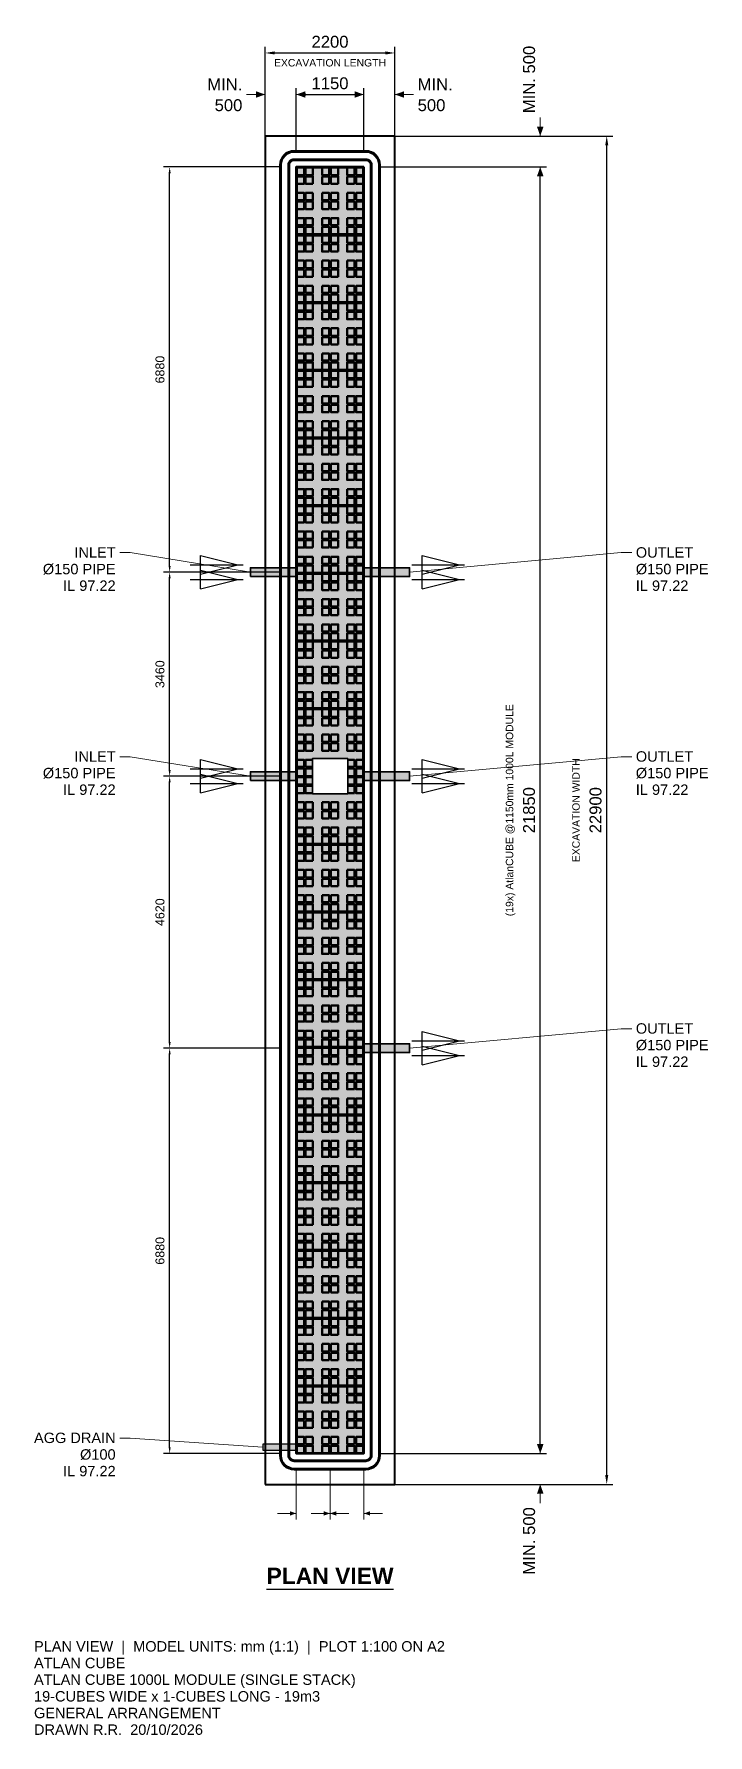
# Model space of a CAD drawing. Header units: millimetres. Extents: x -4451 to 6992, y -4782 to 24108.
import ezdxf
from ezdxf.enums import TextEntityAlignment as Align

# ---------------------------------------------------------------- set-up
doc = ezdxf.new("R2010")
doc.units = ezdxf.units.MM
for name, color, linetype in [('ANNOTATIONS', 7, 'Continuous'), ('DIMENSIONS', 7, 'Continuous'), ('EXCAVATION', 1, 'Continuous'), ('FLOW_INLET', 1, 'Continuous'), ('FLOW_OUTLET', 5, 'Continuous'), ('LEADERS', 7, 'Continuous'), ('MANHOLES', 7, 'Continuous'), ('MODULE_ART', 7, 'Continuous'), ('PIPES', 7, 'Continuous'), ('TANK', 7, 'Continuous'), ('TITLE', 7, 'Continuous')]:
    doc.layers.add(name, color=color, linetype=linetype)
doc.styles.add('ARIAL', font='arial.ttf')
doc.styles.add('ARIAL_BOLD', font='arialbd.ttf')
doc.dimstyles.get("Standard").update_dxf_attribs({"dimtxt": 2.5, "dimasz": 2.5, "dimexe": 1.25, "dimexo": 0.625, "dimtad": 1, "dimcen": 2.5, "dimazin": 3, "dimtfac": 1, "dimtmove": 0, "dimatfit": 3})

# ---------------------------------------------------------------- blocks, each defined once
blk = doc.blocks.new('atlancube_plan')
at = {"lineweight": -2}
for points in [[(1150, 1150), (0, 1150), (0, 0), (1150, 0)], [(11.4425, 5.727), (1138.5575, 5.727), (1138.5575, 1138.5575), (11.4425, 1138.5575)]]:
    blk.add_lwpolyline(points, close=True, dxfattribs=at)
for points in [[(1018.4055, 583.579), (1018.4055, 709.4465), (1138.5575, 709.4465), (1138.5575, 863.926), (1018.4055, 863.926), (1018.4055, 989.805), (1138.5575, 989.805), (1138.5575, 1012.69), (1018.4055, 1012.69), (1018.4055, 1138.5575), (989.805, 1138.5575), (989.805, 1012.69), (863.926, 1012.69), (863.926, 1138.5575), (715.1735, 1138.5575), (715.1735, 1012.69), (589.306, 1012.69), (589.306, 1138.5575), (560.694, 1138.5575), (560.694, 1012.69), (440.542, 1012.69), (440.542, 1138.5575), (286.074, 1138.5575), (286.074, 1012.69), (160.195, 1012.69), (160.195, 1138.5575), (137.31, 1138.5575), (137.31, 1012.69), (11.4425, 1012.69), (11.4425, 989.805), (137.31, 989.805), (137.31, 863.926), (11.4425, 863.926), (11.4425, 709.4465), (137.31, 709.4465), (137.31, 583.579), (11.4425, 583.579), (11.4425, 560.694), (137.31, 560.694)], [(286.074, 863.926), (160.195, 863.926), (160.195, 989.805)], [(160.195, 989.805), (286.074, 989.805), (286.074, 863.926)], [(440.542, 989.805), (560.694, 989.805), (560.694, 863.926)], [(560.694, 863.926), (440.542, 863.926), (440.542, 989.805)], [(589.306, 989.805), (715.1735, 989.805), (715.1735, 863.926)], [(715.1735, 863.926), (589.306, 863.926), (589.306, 989.805)], [(863.926, 989.805), (989.805, 989.805), (989.805, 863.926)], [(989.805, 863.926), (863.926, 863.926), (863.926, 989.805)], [(137.31, 560.694), (137.31, 434.8265), (11.4425, 434.8265), (11.4425, 280.347), (137.31, 280.347), (137.31, 160.195), (11.4425, 160.195), (11.4425, 131.5945), (137.31, 131.5945), (137.31, 5.727), (160.195, 5.727), (160.195, 131.5945), (286.074, 131.5945), (286.074, 5.727), (440.542, 5.727), (440.542, 131.5945), (560.694, 131.5945), (560.694, 5.727), (589.306, 5.727), (589.306, 131.5945), (715.1735, 131.5945), (715.1735, 5.727), (863.926, 5.727), (863.926, 131.5945), (989.805, 131.5945), (989.805, 5.727), (1018.4055, 5.727), (1018.4055, 131.5945), (1138.5575, 131.5945), (1138.5575, 160.195), (1018.4055, 160.195), (1018.4055, 280.347), (1138.5575, 280.347), (1138.5575, 434.8265), (1018.4055, 434.8265), (1018.4055, 560.694), (1138.5575, 560.694), (1138.5575, 583.579), (1018.4055, 583.579)], [(160.195, 583.579), (160.195, 709.4465), (286.074, 709.4465)], [(286.074, 709.4465), (286.074, 583.579), (160.195, 583.579)], [(560.694, 583.579), (440.542, 583.579), (440.542, 709.4465)], [(440.542, 709.4465), (560.694, 709.4465), (560.694, 583.579)], [(715.1735, 583.579), (589.306, 583.579), (589.306, 709.4465)], [(589.306, 709.4465), (715.1735, 709.4465), (715.1735, 583.579)], [(863.926, 709.4465), (989.805, 709.4465), (989.805, 583.579)], [(989.805, 583.579), (863.926, 583.579), (863.926, 709.4465)], [(160.195, 560.694), (286.074, 560.694), (286.074, 434.8265)], [(286.074, 434.8265), (160.195, 434.8265), (160.195, 560.694)], [(560.694, 434.8265), (440.542, 434.8265), (440.542, 560.694)], [(440.542, 560.694), (560.694, 560.694), (560.694, 434.8265)], [(589.306, 560.694), (715.1735, 560.694), (715.1735, 434.8265)], [(715.1735, 434.8265), (589.306, 434.8265), (589.306, 560.694)], [(863.926, 560.694), (989.805, 560.694), (989.805, 434.8265)], [(989.805, 434.8265), (863.926, 434.8265), (863.926, 560.694)], [(160.195, 160.195), (160.195, 280.347), (286.074, 280.347)], [(286.074, 280.347), (286.074, 160.195), (160.195, 160.195)], [(440.542, 280.347), (560.694, 280.347), (560.694, 160.195)], [(560.694, 160.195), (440.542, 160.195), (440.542, 280.347)], [(715.1735, 160.195), (589.306, 160.195), (589.306, 280.347)], [(589.306, 280.347), (715.1735, 280.347), (715.1735, 160.195)], [(863.926, 280.347), (989.805, 280.347), (989.805, 160.195)], [(989.805, 160.195), (863.926, 160.195), (863.926, 280.347)]]:
    blk.add_lwpolyline(points, dxfattribs=at)

msp = doc.modelspace()

# ---------------------------------------------------------------- linework, layer by layer
at = {"layer": 'ANNOTATIONS', "lineweight": 30}
msp.add_line((-503, -2306.5), (1653, -2306.5), dxfattribs=at)
at = {"layer": 'DIMENSIONS', "lineweight": 18}
for p, q in [((-525, 22375), (-525, 23186.4)), ((0, 22375), (0, 23186.4)), ((1150, 22375), (1150, 23186.4)), ((1675, 22375), (1675, 23186.4)), ((-842.5, 23080.6), (-525, 23080.6)), ((0, 23080.6), (317.5, 23080.6)), ((832.5, 23080.6), (1150, 23080.6)), ((1675, 23080.6), (1992.5, 23080.6)), ((4144.4, 22375), (4144.4, 22692.5)), ((1675, 22375), (4250.3, 22375)), ((1675, 21850), (4250.3, 21850)), ((4144.4, 21532.5), (4144.4, 21850)), ((4144.4, 0), (4144.4, 317.5)), ((1675, 0), (4250.3, 0)), ((0, -264.6), (0, -1124.7)), ((575, -264.6), (575, -1124.7)), ((575, -264.6), (575, -1124.7)), ((1150, -264.6), (1150, -1124.7)), ((1675, -525), (4250.3, -525)), ((4144.4, -842.5), (4144.4, -525)), ((-317.5, -1018.9), (0, -1018.9)), ((257.5, -1018.9), (575, -1018.9)), ((575, -1018.9), (892.5, -1018.9)), ((1150, -1018.9), (1467.5, -1018.9))]:
    msp.add_line(p, q, dxfattribs=at)
at = {"layer": 'DIMENSIONS'}
for points in [[(-525, 23080.6), (-683.8, 23136.1), (-683.8, 23025)], [(0, 23080.6), (158.7, 23025), (158.7, 23136.1)], [(1150, 23080.6), (991.2, 23136.1), (991.2, 23025)], [(1675, 23080.6), (1833.8, 23025), (1833.8, 23136.1)], [(4144.4, 22375), (4200, 22533.8), (4088.9, 22533.8)], [(4144.4, 21850), (4088.9, 21691.2), (4200, 21691.2)], [(4144.4, 0), (4200, 158.7), (4088.9, 158.7)], [(4144.4, -525), (4088.9, -683.8), (4200, -683.8)], [(0, -1018.9), (-105.8, -981.8), (-105.8, -1055.9)], [(575, -1018.9), (469.2, -981.8), (469.2, -1055.9)], [(575, -1018.9), (680.8, -1055.9), (680.8, -981.8)], [(1150, -1018.9), (1255.8, -1055.9), (1255.8, -981.8)]]:
    msp.add_solid(points, dxfattribs=at)
at = {"layer": 'EXCAVATION', "lineweight": 40, "true_color": 0x800000}
msp.add_lwpolyline([(-525, -525), (1675, -525), (1675, 22375), (-525, 22375)], close=True, dxfattribs=at)
at = {"layer": 'FLOW_INLET', "color": 1, "lineweight": 30}
for p, q in [((-1799.2, 15091), (-899.6, 15091)), ((-1622.8, 15249.7), (-987.8, 15091)), ((-1622.8, 14932.2), (-1622.8, 15249.7)), ((-1622.8, 14932.2), (-987.8, 15091)), ((-1799.2, 14844), (-899.6, 14844)), ((-1622.8, 15002.8), (-987.8, 14844)), ((-1622.8, 14685.3), (-1622.8, 15002.8)), ((-1622.8, 14685.3), (-987.8, 14844)), ((-1799.2, 11626), (-899.6, 11626)), ((-1622.8, 11784.7), (-987.8, 11626)), ((-1622.8, 11467.2), (-1622.8, 11784.7)), ((-1622.8, 11467.2), (-987.8, 11626)), ((-1799.2, 11379), (-899.6, 11379)), ((-1622.8, 11537.8), (-987.8, 11379)), ((-1622.8, 11220.3), (-1622.8, 11537.8)), ((-1622.8, 11220.3), (-987.8, 11379))]:
    msp.add_line(p, q, dxfattribs=at)
at = {"layer": 'FLOW_OUTLET', "color": 5, "lineweight": 30}
for p, q in [((1961.4, 15091), (2861, 15091)), ((2137.8, 15249.7), (2772.8, 15091)), ((2137.8, 14932.2), (2137.8, 15249.7)), ((2137.8, 14932.2), (2772.8, 15091)), ((1961.4, 14844), (2861, 14844)), ((2137.8, 15002.8), (2772.8, 14844)), ((2137.8, 14685.3), (2137.8, 15002.8)), ((2137.8, 14685.3), (2772.8, 14844)), ((1961.4, 11626), (2861, 11626)), ((2137.8, 11784.7), (2772.8, 11626)), ((2137.8, 11467.2), (2137.8, 11784.7)), ((2137.8, 11467.2), (2772.8, 11626)), ((1961.4, 11379), (2861, 11379)), ((2137.8, 11537.8), (2772.8, 11379)), ((2137.8, 11220.3), (2137.8, 11537.8)), ((2137.8, 11220.3), (2772.8, 11379)), ((1961.4, 7006), (2861, 7006)), ((2137.8, 7164.7), (2772.8, 7006)), ((2137.8, 6847.2), (2137.8, 7164.7)), ((2137.8, 6847.2), (2772.8, 7006)), ((1961.4, 6759), (2861, 6759)), ((2137.8, 6917.8), (2772.8, 6759)), ((2137.8, 6600.3), (2137.8, 6917.8)), ((2137.8, 6600.3), (2772.8, 6759))]:
    msp.add_line(p, q, dxfattribs=at)
at = {"layer": 'LEADERS', "lineweight": 18}
for p, q in [((-2994.4, 15299.1), (-2818.1, 15299.1)), ((-2818.1, 15299.1), (-776.1, 14967.5)), ((5520.3, 15299.1), (1926.1, 14967.5)), ((5696.7, 15299.1), (5520.3, 15299.1)), ((-2994.4, 11834.1), (-2818.1, 11834.1)), ((-2818.1, 11834.1), (-776.1, 11502.5)), ((5520.3, 11834.1), (1926.1, 11502.5)), ((5696.7, 11834.1), (5520.3, 11834.1)), ((5520.3, 7214.1), (1926.1, 6882.5)), ((5696.7, 7214.1), (5520.3, 7214.1)), ((-2994.4, 261.1), (-2818.1, 261.1)), ((-2818.1, 261.1), (-564.4, 105.8))]:
    msp.add_line(p, q, dxfattribs=at)
at = {"layer": 'MODULE_ART', "true_color": 0x999999}
msp.add_solid([(0, 0), (1150, 0), (0, 21850), (1150, 21850)], dxfattribs=at)
at = {"layer": 'PIPES', "lineweight": 35}
for points in [[(-776.1, 14892.5), (0, 14892.5), (0, 15042.5), (-776.1, 15042.5)], [(1150, 14892.5), (1926.1, 14892.5), (1926.1, 15042.5), (1150, 15042.5)], [(-776.1, 11427.5), (0, 11427.5), (0, 11577.5), (-776.1, 11577.5)], [(1150, 11427.5), (1926.1, 11427.5), (1926.1, 11577.5), (1150, 11577.5)], [(1150, 6807.5), (1926.1, 6807.5), (1926.1, 6957.5), (1150, 6957.5)]]:
    msp.add_lwpolyline(points, close=True, dxfattribs=at)
at = {"layer": 'PIPES', "lineweight": 30}
msp.add_lwpolyline([(-564.4, 52.9), (0, 52.9), (0, 158.7), (-564.4, 158.7)], close=True, dxfattribs=at)
at = {"layer": 'PIPES', "true_color": 0xbfbfbf}
for points in [[(-776.1, 14892.5), (0, 14892.5), (-776.1, 15042.5), (0, 15042.5)], [(1150, 14892.5), (1926.1, 14892.5), (1150, 15042.5), (1926.1, 15042.5)], [(-776.1, 11427.5), (0, 11427.5), (-776.1, 11577.5), (0, 11577.5)], [(1150, 11427.5), (1926.1, 11427.5), (1150, 11577.5), (1926.1, 11577.5)], [(1150, 6807.5), (1926.1, 6807.5), (1150, 6957.5), (1926.1, 6957.5)], [(-564.4, 52.9), (0, 52.9), (-564.4, 158.7), (0, 158.7)]]:
    msp.add_solid(points, dxfattribs=at)
at = {"layer": 'TANK', "lineweight": 80}
for points in [[(1185.3, -264.6), (1230, -260.2), (1273, -247.1), (1312.7, -225.9), (1347.4, -197.4), (1375.9, -162.7), (1397.1, -123), (1410.2, -80), (1414.6, -35.3), (1414.6, 21885.3), (1410.2, 21930), (1397.1, 21973), (1375.9, 22012.7), (1347.4, 22047.4), (1312.7, 22075.9), (1273, 22097.1), (1230, 22110.2), (1185.3, 22114.6), (-35.3, 22114.6), (-80, 22110.2), (-123, 22097.1), (-162.7, 22075.9), (-197.4, 22047.4), (-225.9, 22012.7), (-247.1, 21973), (-260.2, 21930), (-264.6, 21885.3), (-264.6, -35.3), (-260.2, -80), (-247.1, -123), (-225.9, -162.7), (-197.4, -197.4), (-162.7, -225.9), (-123, -247.1), (-80, -260.2), (-35.3, -264.6)], [(1185.3, -123.5), (1202.5, -121.8), (1219, -116.8), (1234.3, -108.6), (1247.6, -97.6), (1258.6, -84.3), (1266.8, -69), (1271.8, -52.5), (1273.5, -35.3), (1273.5, 21885.3), (1271.8, 21902.5), (1266.8, 21919), (1258.6, 21934.3), (1247.6, 21947.6), (1234.3, 21958.6), (1219, 21966.8), (1202.5, 21971.8), (1185.3, 21973.5), (-35.3, 21973.5), (-52.5, 21971.8), (-69, 21966.8), (-84.3, 21958.6), (-97.6, 21947.6), (-108.6, 21934.3), (-116.8, 21919), (-121.8, 21902.5), (-123.5, 21885.3), (-123.5, -35.3), (-121.8, -52.5), (-116.8, -69), (-108.6, -84.3), (-97.6, -97.6), (-84.3, -108.6), (-69, -116.8), (-52.5, -121.8), (-35.3, -123.5)]]:
    msp.add_lwpolyline(points, close=True, dxfattribs=at)

# ---------------------------------------------------------------- block references
at = {"layer": 'MODULE_ART', "lineweight": 50}
for p in [(0, 20700), (0, 19550), (0, 18400), (0, 17250), (0, 16100), (0, 14950), (0, 13800), (0, 12650), (0, 11500), (0, 10350), (0, 9200), (0, 8050), (0, 6900), (0, 5750), (0, 4600), (0, 3450), (0, 2300), (0, 1150), (0, 0)]:
    msp.add_blockref('atlancube_plan', p, dxfattribs=at)

# ---------------------------------------------------------------- texts
at = {"layer": 'ANNOTATIONS', "style": 'ARIAL'}
for s, p in [('INLET', (-3065, 15214.4)), ('Ø150 PIPE', (-3065, 14932.2)), ('IL 97.22', (-3065, 14650)), ('INLET', (-3065, 11749.4)), ('Ø150 PIPE', (-3065, 11467.2)), ('IL 97.22', (-3065, 11185)), ('AGG DRAIN', (-3065, 176.4)), ('Ø100', (-3065, -105.8)), ('IL 97.22', (-3065, -388.1))]:
    msp.add_text(s, height=176.81, dxfattribs=at).set_placement(p, align=Align.RIGHT)
for s, p in [('OUTLET', (5767.2, 15214.4)), ('Ø150 PIPE', (5767.2, 14932.2)), ('IL 97.22', (5767.2, 14650)), ('OUTLET', (5767.2, 11749.4)), ('Ø150 PIPE', (5767.2, 11467.2)), ('IL 97.22', (5767.2, 11185)), ('OUTLET', (5767.2, 7129.4)), ('Ø150 PIPE', (5767.2, 6847.2)), ('IL 97.22', (5767.2, 6565))]:
    msp.add_text(s, height=176.81, dxfattribs=at).set_placement(p)
at = {"layer": 'ANNOTATIONS', "style": 'ARIAL_BOLD'}
msp.add_text('PLAN VIEW', height=277.85, dxfattribs=at).set_placement((575, -2218.3), align=Align.CENTER)
at = {"layer": 'DIMENSIONS', "style": 'ARIAL'}
msp.add_text('MIN. 500', height=202.07, rotation=90, dxfattribs=at).set_placement((4056.2, 22763.1))
msp.add_text('EXCAVATION LENGTH', height=126.294, dxfattribs=at).set_placement((575, 23556.8), align=Align.CENTER)
for s, p in [('MIN.', (-913.1, 23151.1)), ('500', (-913.1, 22798.3))]:
    msp.add_text(s, height=202.07, dxfattribs=at).set_placement(p, align=Align.RIGHT)
for s, p in [('MIN.', (2063.1, 23151.1)), ('500', (2063.1, 22798.3))]:
    msp.add_text(s, height=202.07, dxfattribs=at).set_placement(p)
for s, p in [('(19x) AtlanCUBE @1150mm 1000L MODULE', (3685.8, 10925)), ('EXCAVATION WIDTH', (4814.7, 10925))]:
    msp.add_text(s, height=126.294, rotation=90, dxfattribs=at).set_placement(p, align=Align.CENTER)
msp.add_text('MIN. 500', height=202.07, rotation=90, dxfattribs=at).set_placement((4056.2, -913.1), align=Align.RIGHT)
at = {"layer": 'TITLE', "style": 'ARIAL'}
for s, height, p in [('PLAN VIEW  |  MODEL UNITS: mm (1:1)  |  PLOT 1:100 ON A2', 176.812, (-4450.9, -3364.9)), ('ATLAN CUBE', 176.81, (-4450.9, -3647.8)), ('ATLAN CUBE 1000L MODULE (SINGLE STACK)', 176.812, (-4450.9, -3930.7)), ('19-CUBES WIDE x 1-CUBES LONG - 19m3', 176.812, (-4450.9, -4213.6)), ('GENERAL ARRANGEMENT', 176.812, (-4450.9, -4496.5)), ('DRAWN R.R.  20/10/2026', 176.812, (-4450.9, -4779.4))]:
    msp.add_text(s, height=height, dxfattribs=at).set_placement(p)

# ---------------------------------------------------------------- dimensions: what is measured, and where the dimension line sits
at = {"layer": 'DIMENSIONS'}
for base, p1, p2 in [((-525, 23786.1), (-525, 22375), (1675, 22375)), ((0, 23080.6), (0, 22114.6), (1150, 22114.6))]:
    msp.add_linear_dim(base=base, p1=p1, p2=p2, dimstyle='Standard', override={"dimtxt": 202.071111, "dimasz": 158.75, "dimexe": 105.833333, "dimexo": 0, "dimgap": 88.194444, "dimtad": 1, "dimtih": 0, "dimtoh": 0, "dimdec": 0, "dimtxsty": 'ARIAL', "dimclrd": 7, "dimclre": 7, "dimclrt": 7}, dxfattribs=at).render()
for base, p1, p2, override in [((5273.3, -525), (1675, -525), (1675, 22375), {"dimtxt": 202.071111, "dimasz": 158.75, "dimexe": 105.833333, "dimexo": 0, "dimgap": 88.194444, "dimtad": 1, "dimtih": 0, "dimtoh": 0, "dimdec": 0, "dimtxsty": 'ARIAL', "dimclrd": 7, "dimclre": 7, "dimclrt": 7}), ((4144.4, 0), (1414.6, 0), (1414.6, 21850), {"dimtxt": 202.071111, "dimasz": 158.75, "dimexe": 105.833333, "dimexo": 0, "dimgap": 88.194444, "dimtad": 1, "dimtih": 0, "dimtoh": 0, "dimdec": 0, "dimtxsty": 'ARIAL', "dimclrd": 7, "dimclre": 7, "dimclrt": 7}), ((-2147.8, 6882.5), (-264.6, 6882.5), (-264.6, 11502.5), {"dimtxt": 151.553333, "dimasz": 105.833333, "dimexe": 105.833333, "dimexo": 0, "dimgap": 88.194444, "dimtad": 1, "dimtih": 0, "dimtoh": 0, "dimdec": 0, "dimtxsty": 'ARIAL', "dimclrd": 7, "dimclre": 7, "dimclrt": 7})]:
    msp.add_linear_dim(base=base, p1=p1, p2=p2, angle=90, dimstyle='Standard', override=override, dxfattribs=at).render()
for base, p1, p2, text in [((-2147.8, 14967.5), (-264.6, 14967.5), (-264.6, 21850), '6880'), ((-2147.8, 11502.5), (-264.6, 11502.5), (-264.6, 14967.5), '3460'), ((-2147.8, 0), (-264.6, 0), (-264.6, 6882.5), '6880')]:
    msp.add_linear_dim(base=base, p1=p1, p2=p2, angle=90, text=text, dimstyle='Standard', override={"dimtxt": 151.553333, "dimasz": 105.833333, "dimexe": 105.833333, "dimexo": 0, "dimgap": 88.194444, "dimtad": 1, "dimtih": 0, "dimtoh": 0, "dimdec": 0, "dimtxsty": 'ARIAL', "dimclrd": 7, "dimclre": 7, "dimclrt": 7}, dxfattribs=at).render()

# ---------------------------------------------------------------- next in the draw order: wipeouts: each hides what was drawn before it
msp.add_wipeout([(275, 11202.5), (875, 11202.5), (875, 11802.5), (275, 11802.5)])

# ---------------------------------------------------------------- next in the draw order: linework, layer by layer
at = {"layer": 'MANHOLES', "lineweight": 35, "true_color": 0xffffff}
msp.add_lwpolyline([(275, 11202.5), (875, 11202.5), (875, 11802.5), (275, 11802.5)], close=True, dxfattribs=at)

# ---------------------------------------------------------------- next in the draw order: wipeouts: each hides what was drawn before it
msp.add_wipeout([(275, 11202.5), (875, 11202.5), (875, 11802.5), (275, 11802.5)])

# ---------------------------------------------------------------- next in the draw order: linework, layer by layer
msp.add_lwpolyline([(275, 11202.5), (875, 11202.5), (875, 11802.5), (275, 11802.5)], close=True, dxfattribs=at)

# ---------------------------------------------------------------- next in the draw order: wipeouts: each hides what was drawn before it
msp.add_wipeout([(275, 11202.5), (875, 11202.5), (875, 11802.5), (275, 11802.5)])

# ---------------------------------------------------------------- next in the draw order: linework, layer by layer
msp.add_lwpolyline([(275, 11202.5), (875, 11202.5), (875, 11802.5), (275, 11802.5)], close=True, dxfattribs=at)

# ---------------------------------------------------------------- next in the draw order: wipeouts: each hides what was drawn before it
msp.add_wipeout([(275, 11202.5), (875, 11202.5), (875, 11802.5), (275, 11802.5)])

# ---------------------------------------------------------------- next in the draw order: linework, layer by layer
msp.add_lwpolyline([(275, 11202.5), (875, 11202.5), (875, 11802.5), (275, 11802.5)], close=True, dxfattribs=at)

doc.saveas('drawing.dxf')
